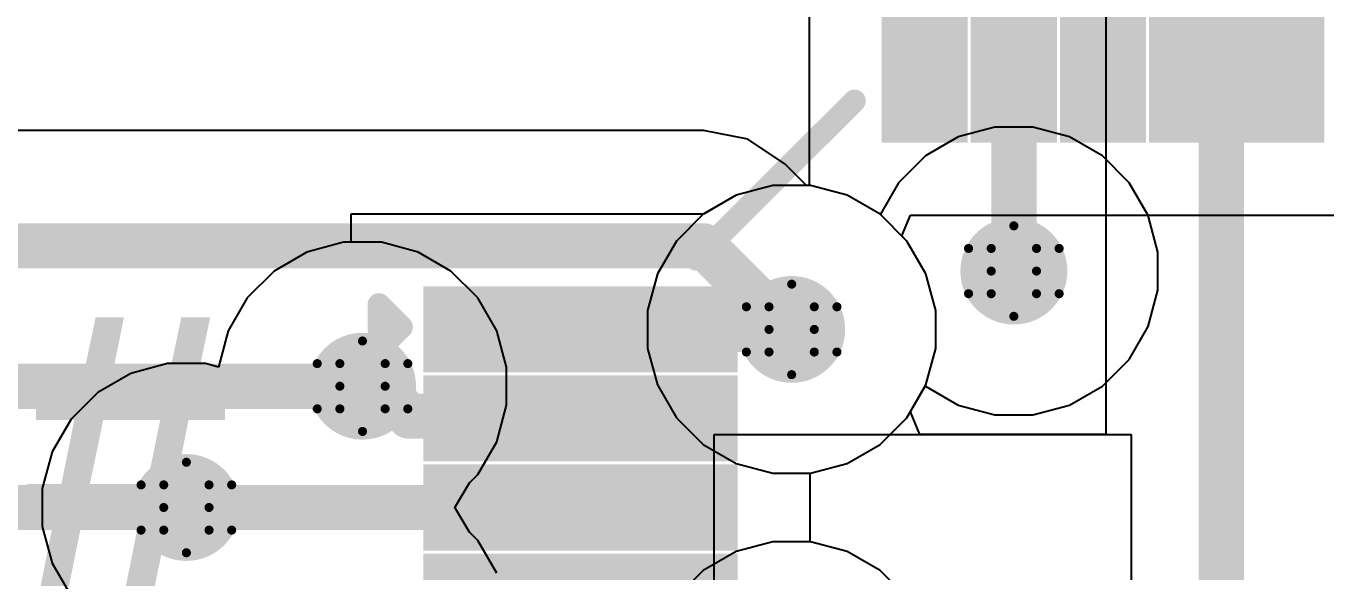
# Model space of a CAD drawing. Header units: inches. Extents: x -3 to 5437, y -3 to 5435.
# Drawn here: x 90.93 to 98.22, y 75.87 to 78.93 of the extents above; entities that cross this region are included whole.
import ezdxf

# ---------------------------------------------------------------- set-up
doc = ezdxf.new("R2010")
doc.units = ezdxf.units.IN
for name, color, linetype in [('Bottom Layer', 5, 'Continuous'), ('Drill Drawing', 1, 'Continuous'), ('GND', 16, 'Continuous'), ('PWR', 76, 'Continuous'), ('Top Layer', 1, 'Continuous'), ('Top Overlay', 2, 'Continuous'), ('Top Paste', 8, 'Continuous'), ('Top Solder', 216, 'Continuous'), ('Via Holes', 16, 'Continuous')]:
    doc.layers.add(name, color=color, linetype=linetype)
doc.styles.add('Arial_Bold', font='', dxfattribs={"height": 0.2})
doc.styles.get('Arial_Bold').set_extended_font_data('Arial', bold=True)

# ---------------------------------------------------------------- blocks, each defined once
blk = doc.blocks.new('LQFP_144_20_20__162')
at = {"layer": 'Top Layer'}
for points in [[(-8.89, 9.9), (-8.89, 11.46), (-8.61, 11.46), (-8.61, 9.9)], [(-8.39, 9.9), (-8.39, 11.46), (-8.11, 11.46), (-8.11, 9.9)], [(-7.89, 9.9), (-7.89, 11.46), (-7.61, 11.46), (-7.61, 9.9)], [(-7.39, 9.9), (-7.39, 11.46), (-7.11, 11.46), (-7.11, 9.9)], [(-6.89, 9.9), (-6.89, 11.46), (-6.61, 11.46), (-6.61, 9.9)], [(-11.46, 8.89), (-9.9, 8.89), (-9.9, 8.61), (-11.46, 8.61)], [(-11.46, 8.39), (-9.9, 8.39), (-9.9, 8.11), (-11.46, 8.11)], [(-11.46, 7.89), (-9.9, 7.89), (-9.9, 7.61), (-11.46, 7.61)]]:
    blk.add_hatch(color=1, dxfattribs=at).paths.add_polyline_path(points)
at = {"layer": 'Top Paste'}
for points in [[(-8.89, 9.9), (-8.89, 11.46), (-8.61, 11.46), (-8.61, 9.9)], [(-8.39, 9.9), (-8.39, 11.46), (-8.11, 11.46), (-8.11, 9.9)], [(-7.89, 9.9), (-7.89, 11.46), (-7.61, 11.46), (-7.61, 9.9)], [(-7.39, 9.9), (-7.39, 11.46), (-7.11, 11.46), (-7.11, 9.9)], [(-6.89, 9.9), (-6.89, 11.46), (-6.61, 11.46), (-6.61, 9.9)], [(-11.46, 8.89), (-9.9, 8.89), (-9.9, 8.61), (-11.46, 8.61)], [(-11.46, 8.39), (-9.9, 8.39), (-9.9, 8.11), (-11.46, 8.11)], [(-11.46, 7.89), (-9.9, 7.89), (-9.9, 7.61), (-11.46, 7.61)]]:
    blk.add_hatch(color=8, dxfattribs=at).paths.add_polyline_path(points)
at = {"layer": 'Top Solder'}
for points in [[(-8.9916, 9.7984), (-8.9916, 11.5616), (-8.5084, 11.5616), (-8.5084, 9.7984)], [(-8.4916, 9.7984), (-8.4916, 11.5616), (-8.0084, 11.5616), (-8.0084, 9.7984)], [(-7.9916, 9.7984), (-7.9916, 11.5616), (-7.5084, 11.5616), (-7.5084, 9.7984)], [(-7.4916, 9.7984), (-7.4916, 11.5616), (-7.0084, 11.5616), (-7.0084, 9.7984)], [(-6.9916, 9.7984), (-6.9916, 11.5616), (-6.5084, 11.5616), (-6.5084, 9.7984)], [(-11.5616, 8.9916), (-9.7984, 8.9916), (-9.7984, 8.5084), (-11.5616, 8.5084)], [(-11.5616, 8.4916), (-9.7984, 8.4916), (-9.7984, 8.0084), (-11.5616, 8.0084)], [(-11.5616, 7.9916), (-9.7984, 7.9916), (-9.7984, 7.5084), (-11.5616, 7.5084)], [(-11.5616, 7.4916), (-9.7984, 7.4916), (-9.7984, 7.0084), (-11.5616, 7.0084)]]:
    blk.add_hatch(color=216, dxfattribs=at).paths.add_polyline_path(points)
at = {"layer": 'Top Overlay'}
for points in [[(-10.033, 9.144, 0.127, 0.127, 0), (-9.144, 10.033, 0.127, 0.127, 0)], [(-11.811, 8.89, 0.127, 0.127, 0), (-11.684, 8.763, 0.127, 0.127, 0)], [(-11.811, 8.636, 0.127, 0.127, 0), (-11.811, 8.89, 0.127, 0.127, 0)], [(-11.811, 8.636, 0.127, 0.127, 0), (-11.684, 8.763, 0.127, 0.127, 0)]]:
    blk.add_lwpolyline(points, format="xyseb", dxfattribs=at)
for points in [[(-9.1758, 10.033, 0.0635, 0.0635, 1), (-9.1122, 10.033, 0.0635, 0.0635, 1)], [(-10.0648, 9.144, 0.0635, 0.0635, 1), (-10.0013, 9.144, 0.0635, 0.0635, 1)], [(-11.8428, 8.89, 0.0635, 0.0635, 1), (-11.7792, 8.89, 0.0635, 0.0635, 1)], [(-11.8428, 8.89, 0.0635, 0.0635, 1), (-11.7792, 8.89, 0.0635, 0.0635, 1)], [(-11.7157, 8.763, 0.0635, 0.0635, 1), (-11.6523, 8.763, 0.0635, 0.0635, 1)], [(-11.7157, 8.763, 0.0635, 0.0635, 1), (-11.6523, 8.763, 0.0635, 0.0635, 1)], [(-11.8428, 8.636, 0.0635, 0.0635, 1), (-11.7792, 8.636, 0.0635, 0.0635, 1)], [(-11.8428, 8.636, 0.0635, 0.0635, 1), (-11.7792, 8.636, 0.0635, 0.0635, 1)]]:
    blk.add_lwpolyline(points, format="xyseb", close=True, dxfattribs=at)

msp = doc.modelspace()

# ---------------------------------------------------------------- hatches: boundary and pattern name
at = {"layer": 'Bottom Layer'}
h = msp.add_hatch(color=5, dxfattribs=at)
edge = h.paths.add_edge_path()
edge.add_arc((96.4708, 77.5568), 0.3, 0, 360)
h = msp.add_hatch(color=5, dxfattribs=at)
edge = h.paths.add_edge_path()
edge.add_arc((95.2246, 77.2293), 0.3, 0, 360)
h = msp.add_hatch(color=5, dxfattribs=at)
edge = h.paths.add_edge_path()
edge.add_arc((92.8178, 76.9103), 0.3, 0, 360)
h = msp.add_hatch(color=5, dxfattribs=at)
edge = h.paths.add_edge_path()
edge.add_arc((91.83, 76.2293), 0.3, 0, 360)
at = {"layer": 'GND'}
h = msp.add_hatch(color=16, dxfattribs=at)
edge = h.paths.add_edge_path()
edge.add_arc((96.4708, 77.5568), 0.3, 0, 360)
h = msp.add_hatch(color=16, dxfattribs=at)
edge = h.paths.add_edge_path()
edge.add_arc((95.2246, 77.2293), 0.3, 0, 360)
h = msp.add_hatch(color=16, dxfattribs=at)
edge = h.paths.add_edge_path()
edge.add_arc((92.8178, 76.9103), 0.3, 0, 360)
h = msp.add_hatch(color=16, dxfattribs=at)
edge = h.paths.add_edge_path()
edge.add_arc((91.83, 76.2293), 0.3, 0, 360)
at = {"layer": 'PWR'}
h = msp.add_hatch(color=76, dxfattribs=at)
edge = h.paths.add_edge_path()
edge.add_arc((96.4708, 77.5568), 0.3, 0, 360)
h = msp.add_hatch(color=76, dxfattribs=at)
edge = h.paths.add_edge_path()
edge.add_arc((95.2246, 77.2293), 0.3, 0, 360)
h = msp.add_hatch(color=76, dxfattribs=at)
edge = h.paths.add_edge_path()
edge.add_arc((92.8178, 76.9103), 0.3, 0, 360)
h = msp.add_hatch(color=76, dxfattribs=at)
edge = h.paths.add_edge_path()
edge.add_arc((91.83, 76.2293), 0.3, 0, 360)
at = {"layer": 'Top Layer'}
h = msp.add_hatch(color=1, dxfattribs=at)
edge = h.paths.add_edge_path()
edge.add_arc((96.4708, 77.5568), 0.3, 0, 360)
h = msp.add_hatch(color=1, dxfattribs=at)
edge = h.paths.add_edge_path()
edge.add_arc((95.2246, 77.2293), 0.3, 0, 360)
h = msp.add_hatch(color=1, dxfattribs=at)
edge = h.paths.add_edge_path()
edge.add_arc((92.8178, 76.9103), 0.3, 0, 360)
h = msp.add_hatch(color=1, dxfattribs=at)
edge = h.paths.add_edge_path()
edge.add_arc((91.83, 76.2293), 0.3, 0, 360)
at = {"layer": 'Via Holes'}
h = msp.add_hatch(color=7, dxfattribs=at)
edge = h.paths.add_edge_path()
edge.add_arc((96.4708, 77.5568), 0.15, 0, 360)
h = msp.add_hatch(color=7, dxfattribs=at)
edge = h.paths.add_edge_path()
edge.add_arc((95.2246, 77.2293), 0.15, 0, 360)
h = msp.add_hatch(color=7, dxfattribs=at)
edge = h.paths.add_edge_path()
edge.add_arc((92.8178, 76.9103), 0.15, 0, 360)
h = msp.add_hatch(color=7, dxfattribs=at)
edge = h.paths.add_edge_path()
edge.add_arc((91.83, 76.2293), 0.15, 0, 360)

# ---------------------------------------------------------------- linework, layer by layer
at = {"layer": 'Bottom Layer'}
for p, q in [((96.9863, 88.735), (96.9863, 76.6401)), ((94.7308, 78.346), (84.8606, 78.346)), ((94.9786, 78.2968), (94.7308, 78.346)), ((95.1887, 78.1564), (94.9786, 78.2968)), ((95.3078, 78.0373), (95.1887, 78.1564)), ((95.331, 78.0373), (95.3078, 78.0373)), ((95.5365, 77.9822), (95.331, 78.0373)), ((95.7207, 77.8758), (95.5365, 77.9822)), ((95.8712, 77.7254), (95.7207, 77.8758)), ((95.9775, 77.5412), (95.8712, 77.7254)), ((96.0326, 77.3356), (95.9775, 77.5412)), ((96.0326, 77.1229), (96.0326, 77.3356)), ((95.9775, 76.9174), (96.0326, 77.1229)), ((95.8907, 76.7671), (95.9775, 76.9174)), ((95.9426, 76.6401), (95.8907, 76.7671)), ((94.7905, 75.7263), (94.7905, 76.6401)), ((94.7905, 76.6401), (97.1296, 76.6401)), ((96.9863, 76.6401), (95.9426, 76.6401)), ((97.1296, 76.6401), (97.1296, 75.7263))]:
    msp.add_line(p, q, dxfattribs=at)
for points in [[(97.6337, 74.3186, 0.254, 0.254, 0), (97.6337, 88.735, 0.254, 0.254, 0)], [(84.8606, 77.6986, 0.254, 0.254, 0), (94.7308, 77.6986, 0.254, 0.254, 0)], [(94.7308, 77.6986, 0.254, 0.254, 0), (95.2002, 77.2293, 0.254, 0.254, 0)], [(95.2002, 77.2293, 0.254, 0.254, 0), (95.2246, 77.2293, 0.254, 0.254, 0)], [(84.6829, 76.9103, 0.254, 0.254, 0), (92.8178, 76.9103, 0.254, 0.254, 0)], [(84.6126, 76.2293, 0.254, 0.254, 0), (91.83, 76.2293, 0.254, 0.254, 0)]]:
    msp.add_lwpolyline(points, format="xyseb", dxfattribs=at)
for points in [[(94.6673, 77.6986, 0.127, 0.127, 1), (94.7943, 77.6986, 0.127, 0.127, 1)], [(94.6673, 77.6986, 0.127, 0.127, 1), (94.7943, 77.6986, 0.127, 0.127, 1)], [(95.1367, 77.2293, 0.127, 0.127, 1), (95.2637, 77.2293, 0.127, 0.127, 1)], [(95.1367, 77.2293, 0.127, 0.127, 1), (95.2637, 77.2293, 0.127, 0.127, 1)], [(95.1611, 77.2293, 0.127, 0.127, 1), (95.2881, 77.2293, 0.127, 0.127, 1)], [(92.7543, 76.9103, 0.127, 0.127, 1), (92.8813, 76.9103, 0.127, 0.127, 1)], [(91.7665, 76.2293, 0.127, 0.127, 1), (91.8935, 76.2293, 0.127, 0.127, 1)]]:
    msp.add_lwpolyline(points, format="xyseb", close=True, dxfattribs=at)
at = {"layer": 'Drill Drawing'}
for points in [[(96.3438, 77.6838, 0.0508, 0.0508, 0), (96.4708, 77.8108, 0.0508, 0.0508, 0)], [(96.4708, 77.8108, 0.0508, 0.0508, 0), (96.5978, 77.6838, 0.0508, 0.0508, 0)], [(96.2168, 77.6838, 0.0508, 0.0508, 0), (96.3438, 77.5568, 0.0508, 0.0508, 0)], [(96.2168, 77.6838, 0.0508, 0.0508, 0), (96.3438, 77.6838, 0.0508, 0.0508, 0)], [(96.5978, 77.6838, 0.0508, 0.0508, 0), (96.7248, 77.6838, 0.0508, 0.0508, 0)], [(96.5978, 77.5568, 0.0508, 0.0508, 0), (96.7248, 77.6838, 0.0508, 0.0508, 0)], [(96.2168, 77.4298, 0.0508, 0.0508, 0), (96.3438, 77.5568, 0.0508, 0.0508, 0)], [(96.5978, 77.5568, 0.0508, 0.0508, 0), (96.7248, 77.4298, 0.0508, 0.0508, 0)], [(95.0976, 77.3563, 0.0508, 0.0508, 0), (95.2246, 77.4833, 0.0508, 0.0508, 0)], [(95.2246, 77.4833, 0.0508, 0.0508, 0), (95.3516, 77.3563, 0.0508, 0.0508, 0)], [(96.2168, 77.4298, 0.0508, 0.0508, 0), (96.3438, 77.4298, 0.0508, 0.0508, 0)], [(96.3438, 77.4298, 0.0508, 0.0508, 0), (96.4708, 77.3028, 0.0508, 0.0508, 0)], [(96.4708, 77.3028, 0.0508, 0.0508, 0), (96.5978, 77.4298, 0.0508, 0.0508, 0)], [(96.5978, 77.4298, 0.0508, 0.0508, 0), (96.7248, 77.4298, 0.0508, 0.0508, 0)], [(94.9706, 77.3563, 0.0508, 0.0508, 0), (95.0976, 77.2293, 0.0508, 0.0508, 0)], [(94.9706, 77.3563, 0.0508, 0.0508, 0), (95.0976, 77.3563, 0.0508, 0.0508, 0)], [(95.3516, 77.3563, 0.0508, 0.0508, 0), (95.4786, 77.3563, 0.0508, 0.0508, 0)], [(95.3516, 77.2293, 0.0508, 0.0508, 0), (95.4786, 77.3563, 0.0508, 0.0508, 0)], [(94.9706, 77.1023, 0.0508, 0.0508, 0), (95.0976, 77.2293, 0.0508, 0.0508, 0)], [(95.3516, 77.2293, 0.0508, 0.0508, 0), (95.4786, 77.1023, 0.0508, 0.0508, 0)], [(92.6908, 77.0373, 0.0508, 0.0508, 0), (92.8178, 77.1643, 0.0508, 0.0508, 0)], [(92.8178, 77.1643, 0.0508, 0.0508, 0), (92.9448, 77.0373, 0.0508, 0.0508, 0)], [(94.9706, 77.1023, 0.0508, 0.0508, 0), (95.0976, 77.1023, 0.0508, 0.0508, 0)], [(95.0976, 77.1023, 0.0508, 0.0508, 0), (95.2246, 76.9753, 0.0508, 0.0508, 0)], [(95.2246, 76.9753, 0.0508, 0.0508, 0), (95.3516, 77.1023, 0.0508, 0.0508, 0)], [(95.3516, 77.1023, 0.0508, 0.0508, 0), (95.4786, 77.1023, 0.0508, 0.0508, 0)], [(92.5638, 77.0373, 0.0508, 0.0508, 0), (92.6908, 76.9103, 0.0508, 0.0508, 0)], [(92.5638, 77.0373, 0.0508, 0.0508, 0), (92.6908, 77.0373, 0.0508, 0.0508, 0)], [(92.9448, 77.0373, 0.0508, 0.0508, 0), (93.0718, 77.0373, 0.0508, 0.0508, 0)], [(92.9448, 76.9103, 0.0508, 0.0508, 0), (93.0718, 77.0373, 0.0508, 0.0508, 0)], [(92.5638, 76.7833, 0.0508, 0.0508, 0), (92.6908, 76.9103, 0.0508, 0.0508, 0)], [(92.9448, 76.9103, 0.0508, 0.0508, 0), (93.0718, 76.7833, 0.0508, 0.0508, 0)], [(92.5638, 76.7833, 0.0508, 0.0508, 0), (92.6908, 76.7833, 0.0508, 0.0508, 0)], [(92.6908, 76.7833, 0.0508, 0.0508, 0), (92.8178, 76.6563, 0.0508, 0.0508, 0)], [(92.8178, 76.6563, 0.0508, 0.0508, 0), (92.9448, 76.7833, 0.0508, 0.0508, 0)], [(92.9448, 76.7833, 0.0508, 0.0508, 0), (93.0718, 76.7833, 0.0508, 0.0508, 0)], [(91.703, 76.3563, 0.0508, 0.0508, 0), (91.83, 76.4833, 0.0508, 0.0508, 0)], [(91.83, 76.4833, 0.0508, 0.0508, 0), (91.957, 76.3563, 0.0508, 0.0508, 0)], [(91.576, 76.3563, 0.0508, 0.0508, 0), (91.703, 76.2293, 0.0508, 0.0508, 0)], [(91.576, 76.3563, 0.0508, 0.0508, 0), (91.703, 76.3563, 0.0508, 0.0508, 0)], [(91.957, 76.3563, 0.0508, 0.0508, 0), (92.084, 76.3563, 0.0508, 0.0508, 0)], [(91.957, 76.2293, 0.0508, 0.0508, 0), (92.084, 76.3563, 0.0508, 0.0508, 0)], [(91.576, 76.1023, 0.0508, 0.0508, 0), (91.703, 76.2293, 0.0508, 0.0508, 0)], [(91.957, 76.2293, 0.0508, 0.0508, 0), (92.084, 76.1023, 0.0508, 0.0508, 0)], [(91.576, 76.1023, 0.0508, 0.0508, 0), (91.703, 76.1023, 0.0508, 0.0508, 0)], [(91.703, 76.1023, 0.0508, 0.0508, 0), (91.83, 75.9753, 0.0508, 0.0508, 0)], [(91.83, 75.9753, 0.0508, 0.0508, 0), (91.957, 76.1023, 0.0508, 0.0508, 0)], [(91.957, 76.1023, 0.0508, 0.0508, 0), (92.084, 76.1023, 0.0508, 0.0508, 0)]]:
    msp.add_lwpolyline(points, format="xyseb", dxfattribs=at)
for points in [[(96.4581, 77.8108, 0.0254, 0.0254, 1), (96.4835, 77.8108, 0.0254, 0.0254, 1)], [(96.4581, 77.8108, 0.0254, 0.0254, 1), (96.4835, 77.8108, 0.0254, 0.0254, 1)], [(96.2041, 77.6838, 0.0254, 0.0254, 1), (96.2295, 77.6838, 0.0254, 0.0254, 1)], [(96.2041, 77.6838, 0.0254, 0.0254, 1), (96.2295, 77.6838, 0.0254, 0.0254, 1)], [(96.3311, 77.6838, 0.0254, 0.0254, 1), (96.3565, 77.6838, 0.0254, 0.0254, 1)], [(96.3311, 77.6838, 0.0254, 0.0254, 1), (96.3565, 77.6838, 0.0254, 0.0254, 1)], [(96.5851, 77.6838, 0.0254, 0.0254, 1), (96.6105, 77.6838, 0.0254, 0.0254, 1)], [(96.5851, 77.6838, 0.0254, 0.0254, 1), (96.6105, 77.6838, 0.0254, 0.0254, 1)], [(96.7121, 77.6838, 0.0254, 0.0254, 1), (96.7375, 77.6838, 0.0254, 0.0254, 1)], [(96.7121, 77.6838, 0.0254, 0.0254, 1), (96.7375, 77.6838, 0.0254, 0.0254, 1)], [(96.3311, 77.5568, 0.0254, 0.0254, 1), (96.3565, 77.5568, 0.0254, 0.0254, 1)], [(96.3311, 77.5568, 0.0254, 0.0254, 1), (96.3565, 77.5568, 0.0254, 0.0254, 1)], [(96.5851, 77.5568, 0.0254, 0.0254, 1), (96.6105, 77.5568, 0.0254, 0.0254, 1)], [(96.5851, 77.5568, 0.0254, 0.0254, 1), (96.6105, 77.5568, 0.0254, 0.0254, 1)], [(95.2119, 77.4833, 0.0254, 0.0254, 1), (95.2373, 77.4833, 0.0254, 0.0254, 1)], [(95.2119, 77.4833, 0.0254, 0.0254, 1), (95.2373, 77.4833, 0.0254, 0.0254, 1)], [(96.2041, 77.4298, 0.0254, 0.0254, 1), (96.2295, 77.4298, 0.0254, 0.0254, 1)], [(96.2041, 77.4298, 0.0254, 0.0254, 1), (96.2295, 77.4298, 0.0254, 0.0254, 1)], [(96.3311, 77.4298, 0.0254, 0.0254, 1), (96.3565, 77.4298, 0.0254, 0.0254, 1)], [(96.3311, 77.4298, 0.0254, 0.0254, 1), (96.3565, 77.4298, 0.0254, 0.0254, 1)], [(96.5851, 77.4298, 0.0254, 0.0254, 1), (96.6105, 77.4298, 0.0254, 0.0254, 1)], [(96.5851, 77.4298, 0.0254, 0.0254, 1), (96.6105, 77.4298, 0.0254, 0.0254, 1)], [(96.7121, 77.4298, 0.0254, 0.0254, 1), (96.7375, 77.4298, 0.0254, 0.0254, 1)], [(96.7121, 77.4298, 0.0254, 0.0254, 1), (96.7375, 77.4298, 0.0254, 0.0254, 1)], [(94.9579, 77.3563, 0.0254, 0.0254, 1), (94.9833, 77.3563, 0.0254, 0.0254, 1)], [(94.9579, 77.3563, 0.0254, 0.0254, 1), (94.9833, 77.3563, 0.0254, 0.0254, 1)], [(95.0849, 77.3563, 0.0254, 0.0254, 1), (95.1103, 77.3563, 0.0254, 0.0254, 1)], [(95.0849, 77.3563, 0.0254, 0.0254, 1), (95.1103, 77.3563, 0.0254, 0.0254, 1)], [(95.3389, 77.3563, 0.0254, 0.0254, 1), (95.3643, 77.3563, 0.0254, 0.0254, 1)], [(95.3389, 77.3563, 0.0254, 0.0254, 1), (95.3643, 77.3563, 0.0254, 0.0254, 1)], [(95.4659, 77.3563, 0.0254, 0.0254, 1), (95.4913, 77.3563, 0.0254, 0.0254, 1)], [(95.4659, 77.3563, 0.0254, 0.0254, 1), (95.4913, 77.3563, 0.0254, 0.0254, 1)], [(96.4581, 77.3028, 0.0254, 0.0254, 1), (96.4835, 77.3028, 0.0254, 0.0254, 1)], [(96.4581, 77.3028, 0.0254, 0.0254, 1), (96.4835, 77.3028, 0.0254, 0.0254, 1)], [(95.0849, 77.2293, 0.0254, 0.0254, 1), (95.1103, 77.2293, 0.0254, 0.0254, 1)], [(95.0849, 77.2293, 0.0254, 0.0254, 1), (95.1103, 77.2293, 0.0254, 0.0254, 1)], [(95.3389, 77.2293, 0.0254, 0.0254, 1), (95.3643, 77.2293, 0.0254, 0.0254, 1)], [(95.3389, 77.2293, 0.0254, 0.0254, 1), (95.3643, 77.2293, 0.0254, 0.0254, 1)], [(92.8051, 77.1643, 0.0254, 0.0254, 1), (92.8305, 77.1643, 0.0254, 0.0254, 1)], [(92.8051, 77.1643, 0.0254, 0.0254, 1), (92.8305, 77.1643, 0.0254, 0.0254, 1)], [(94.9579, 77.1023, 0.0254, 0.0254, 1), (94.9833, 77.1023, 0.0254, 0.0254, 1)], [(94.9579, 77.1023, 0.0254, 0.0254, 1), (94.9833, 77.1023, 0.0254, 0.0254, 1)], [(95.0849, 77.1023, 0.0254, 0.0254, 1), (95.1103, 77.1023, 0.0254, 0.0254, 1)], [(95.0849, 77.1023, 0.0254, 0.0254, 1), (95.1103, 77.1023, 0.0254, 0.0254, 1)], [(95.3389, 77.1023, 0.0254, 0.0254, 1), (95.3643, 77.1023, 0.0254, 0.0254, 1)], [(95.3389, 77.1023, 0.0254, 0.0254, 1), (95.3643, 77.1023, 0.0254, 0.0254, 1)], [(95.4659, 77.1023, 0.0254, 0.0254, 1), (95.4913, 77.1023, 0.0254, 0.0254, 1)], [(95.4659, 77.1023, 0.0254, 0.0254, 1), (95.4913, 77.1023, 0.0254, 0.0254, 1)], [(92.5511, 77.0373, 0.0254, 0.0254, 1), (92.5765, 77.0373, 0.0254, 0.0254, 1)], [(92.5511, 77.0373, 0.0254, 0.0254, 1), (92.5765, 77.0373, 0.0254, 0.0254, 1)], [(92.6781, 77.0373, 0.0254, 0.0254, 1), (92.7035, 77.0373, 0.0254, 0.0254, 1)], [(92.6781, 77.0373, 0.0254, 0.0254, 1), (92.7035, 77.0373, 0.0254, 0.0254, 1)], [(92.9321, 77.0373, 0.0254, 0.0254, 1), (92.9575, 77.0373, 0.0254, 0.0254, 1)], [(92.9321, 77.0373, 0.0254, 0.0254, 1), (92.9575, 77.0373, 0.0254, 0.0254, 1)], [(93.0591, 77.0373, 0.0254, 0.0254, 1), (93.0845, 77.0373, 0.0254, 0.0254, 1)], [(93.0591, 77.0373, 0.0254, 0.0254, 1), (93.0845, 77.0373, 0.0254, 0.0254, 1)], [(95.2119, 76.9753, 0.0254, 0.0254, 1), (95.2373, 76.9753, 0.0254, 0.0254, 1)], [(95.2119, 76.9753, 0.0254, 0.0254, 1), (95.2373, 76.9753, 0.0254, 0.0254, 1)], [(92.6781, 76.9103, 0.0254, 0.0254, 1), (92.7035, 76.9103, 0.0254, 0.0254, 1)], [(92.6781, 76.9103, 0.0254, 0.0254, 1), (92.7035, 76.9103, 0.0254, 0.0254, 1)], [(92.9321, 76.9103, 0.0254, 0.0254, 1), (92.9575, 76.9103, 0.0254, 0.0254, 1)], [(92.9321, 76.9103, 0.0254, 0.0254, 1), (92.9575, 76.9103, 0.0254, 0.0254, 1)], [(92.5511, 76.7833, 0.0254, 0.0254, 1), (92.5765, 76.7833, 0.0254, 0.0254, 1)], [(92.5511, 76.7833, 0.0254, 0.0254, 1), (92.5765, 76.7833, 0.0254, 0.0254, 1)], [(92.6781, 76.7833, 0.0254, 0.0254, 1), (92.7035, 76.7833, 0.0254, 0.0254, 1)], [(92.6781, 76.7833, 0.0254, 0.0254, 1), (92.7035, 76.7833, 0.0254, 0.0254, 1)], [(92.9321, 76.7833, 0.0254, 0.0254, 1), (92.9575, 76.7833, 0.0254, 0.0254, 1)], [(92.9321, 76.7833, 0.0254, 0.0254, 1), (92.9575, 76.7833, 0.0254, 0.0254, 1)], [(93.0591, 76.7833, 0.0254, 0.0254, 1), (93.0845, 76.7833, 0.0254, 0.0254, 1)], [(93.0591, 76.7833, 0.0254, 0.0254, 1), (93.0845, 76.7833, 0.0254, 0.0254, 1)], [(92.8051, 76.6563, 0.0254, 0.0254, 1), (92.8305, 76.6563, 0.0254, 0.0254, 1)], [(92.8051, 76.6563, 0.0254, 0.0254, 1), (92.8305, 76.6563, 0.0254, 0.0254, 1)], [(91.8173, 76.4833, 0.0254, 0.0254, 1), (91.8427, 76.4833, 0.0254, 0.0254, 1)], [(91.8173, 76.4833, 0.0254, 0.0254, 1), (91.8427, 76.4833, 0.0254, 0.0254, 1)], [(91.5633, 76.3563, 0.0254, 0.0254, 1), (91.5887, 76.3563, 0.0254, 0.0254, 1)], [(91.5633, 76.3563, 0.0254, 0.0254, 1), (91.5887, 76.3563, 0.0254, 0.0254, 1)], [(91.6903, 76.3563, 0.0254, 0.0254, 1), (91.7157, 76.3563, 0.0254, 0.0254, 1)], [(91.6903, 76.3563, 0.0254, 0.0254, 1), (91.7157, 76.3563, 0.0254, 0.0254, 1)], [(91.9443, 76.3563, 0.0254, 0.0254, 1), (91.9697, 76.3563, 0.0254, 0.0254, 1)], [(91.9443, 76.3563, 0.0254, 0.0254, 1), (91.9697, 76.3563, 0.0254, 0.0254, 1)], [(92.0713, 76.3563, 0.0254, 0.0254, 1), (92.0967, 76.3563, 0.0254, 0.0254, 1)], [(92.0713, 76.3563, 0.0254, 0.0254, 1), (92.0967, 76.3563, 0.0254, 0.0254, 1)], [(91.6903, 76.2293, 0.0254, 0.0254, 1), (91.7157, 76.2293, 0.0254, 0.0254, 1)], [(91.6903, 76.2293, 0.0254, 0.0254, 1), (91.7157, 76.2293, 0.0254, 0.0254, 1)], [(91.9443, 76.2293, 0.0254, 0.0254, 1), (91.9697, 76.2293, 0.0254, 0.0254, 1)], [(91.9443, 76.2293, 0.0254, 0.0254, 1), (91.9697, 76.2293, 0.0254, 0.0254, 1)], [(91.5633, 76.1023, 0.0254, 0.0254, 1), (91.5887, 76.1023, 0.0254, 0.0254, 1)], [(91.5633, 76.1023, 0.0254, 0.0254, 1), (91.5887, 76.1023, 0.0254, 0.0254, 1)], [(91.6903, 76.1023, 0.0254, 0.0254, 1), (91.7157, 76.1023, 0.0254, 0.0254, 1)], [(91.6903, 76.1023, 0.0254, 0.0254, 1), (91.7157, 76.1023, 0.0254, 0.0254, 1)], [(91.9443, 76.1023, 0.0254, 0.0254, 1), (91.9697, 76.1023, 0.0254, 0.0254, 1)], [(91.9443, 76.1023, 0.0254, 0.0254, 1), (91.9697, 76.1023, 0.0254, 0.0254, 1)], [(92.0713, 76.1023, 0.0254, 0.0254, 1), (92.0967, 76.1023, 0.0254, 0.0254, 1)], [(92.0713, 76.1023, 0.0254, 0.0254, 1), (92.0967, 76.1023, 0.0254, 0.0254, 1)], [(91.8173, 75.9753, 0.0254, 0.0254, 1), (91.8427, 75.9753, 0.0254, 0.0254, 1)], [(91.8173, 75.9753, 0.0254, 0.0254, 1), (91.8427, 75.9753, 0.0254, 0.0254, 1)]]:
    msp.add_lwpolyline(points, format="xyseb", close=True, dxfattribs=at)
at = {"layer": 'GND'}
for p, q in [((95.1182, 78.0373), (94.9127, 77.9822)), ((95.331, 78.0373), (95.1182, 78.0373)), ((95.5365, 77.9822), (95.331, 78.0373)), ((94.9127, 77.9822), (94.7285, 77.8758)), ((95.7207, 77.8758), (95.5365, 77.9822)), ((94.7285, 77.8758), (94.578, 77.7254)), ((95.8712, 77.7254), (95.7207, 77.8758)), ((94.578, 77.7254), (94.4717, 77.5412)), ((95.9775, 77.5412), (95.8712, 77.7254)), ((92.506, 77.6632), (92.3217, 77.5568)), ((92.7115, 77.7183), (92.506, 77.6632)), ((92.9242, 77.7183), (92.7115, 77.7183)), ((93.1297, 77.6632), (92.9242, 77.7183)), ((93.314, 77.5568), (93.1297, 77.6632)), ((92.3217, 77.5568), (92.1713, 77.4064)), ((93.4644, 77.4064), (93.314, 77.5568)), ((94.4717, 77.5412), (94.4166, 77.3356)), ((96.0326, 77.3356), (95.9775, 77.5412)), ((92.1713, 77.4064), (92.0649, 77.2221)), ((93.5708, 77.2221), (93.4644, 77.4064)), ((94.4166, 77.3356), (94.4166, 77.1229)), ((96.0326, 77.1229), (96.0326, 77.3356)), ((92.0649, 77.2221), (92.0101, 77.0175)), ((93.6258, 77.0166), (93.5708, 77.2221)), ((94.4166, 77.1229), (94.4717, 76.9174)), ((95.9775, 76.9174), (96.0326, 77.1229)), ((91.7237, 77.0373), (91.5182, 76.9822)), ((91.9364, 77.0373), (91.7237, 77.0373)), ((92.0101, 77.0175), (91.9364, 77.0373)), ((93.6258, 76.8039), (93.6258, 77.0166)), ((91.5182, 76.9822), (91.3339, 76.8758)), ((91.3339, 76.8758), (91.1835, 76.7254)), ((94.4717, 76.9174), (94.578, 76.7332)), ((95.8712, 76.7332), (95.9775, 76.9174)), ((93.5708, 76.5984), (93.6258, 76.8039)), ((91.1835, 76.7254), (91.0771, 76.5411)), ((94.578, 76.7332), (94.7285, 76.5827)), ((95.7207, 76.5827), (95.8712, 76.7332)), ((93.4644, 76.4141), (93.5708, 76.5984)), ((94.7285, 76.5827), (94.9127, 76.4763)), ((95.5365, 76.4763), (95.7207, 76.5827)), ((91.0771, 76.5411), (91.022, 76.3356)), ((93.4179, 76.3677), (93.4644, 76.4141)), ((94.9127, 76.4763), (95.1182, 76.4213)), ((95.1182, 76.4213), (95.331, 76.4213)), ((95.331, 76.4213), (95.5365, 76.4763)), ((91.022, 76.3356), (91.022, 76.1229)), ((93.3347, 76.2293), (93.4179, 76.3677)), ((93.4179, 76.0908), (93.3347, 76.2293)), ((91.022, 76.1229), (91.0771, 75.9174)), ((93.4644, 76.0444), (93.4179, 76.0908)), ((93.5708, 75.8602), (93.4644, 76.0444)), ((94.9127, 75.9822), (94.7285, 75.8758)), ((95.1182, 76.0373), (94.9127, 75.9822)), ((95.331, 76.0373), (95.1182, 76.0373)), ((95.5365, 75.9822), (95.331, 76.0373)), ((95.7207, 75.8758), (95.5365, 75.9822)), ((91.0771, 75.9174), (91.1835, 75.7332)), ((94.7285, 75.8758), (94.578, 75.7254)), ((95.8712, 75.7254), (95.7207, 75.8758))]:
    msp.add_line(p, q, dxfattribs=at)
at = {"layer": 'PWR'}
for p, q in [((96.159, 78.3098), (95.9747, 78.2034)), ((96.3645, 78.3648), (96.159, 78.3098)), ((96.5772, 78.3648), (96.3645, 78.3648)), ((96.7827, 78.3098), (96.5772, 78.3648)), ((96.967, 78.2034), (96.7827, 78.3098)), ((95.9747, 78.2034), (95.8243, 78.053)), ((97.1174, 78.053), (96.967, 78.2034)), ((95.1182, 78.0373), (94.9127, 77.9822)), ((95.331, 78.0373), (95.1182, 78.0373)), ((95.5365, 77.9822), (95.331, 78.0373)), ((95.8243, 78.053), (95.7221, 77.876)), ((97.2238, 77.8687), (97.1174, 78.053)), ((94.9127, 77.9822), (94.7285, 77.8758)), ((95.7207, 77.8758), (95.5365, 77.9822)), ((94.7285, 77.8758), (94.578, 77.7254)), ((95.7221, 77.876), (95.7207, 77.8758)), ((97.2788, 77.6632), (97.2238, 77.8687)), ((94.578, 77.7254), (94.4717, 77.5412)), ((92.506, 77.6632), (92.3217, 77.5568)), ((92.7115, 77.7183), (92.506, 77.6632)), ((92.9242, 77.7183), (92.7115, 77.7183)), ((93.1297, 77.6632), (92.9242, 77.7183)), ((93.314, 77.5568), (93.1297, 77.6632)), ((97.2788, 77.4505), (97.2788, 77.6632)), ((92.3217, 77.5568), (92.1713, 77.4064)), ((93.4644, 77.4064), (93.314, 77.5568)), ((94.4717, 77.5412), (94.4166, 77.3356)), ((97.2238, 77.245), (97.2788, 77.4505)), ((92.1713, 77.4064), (92.0649, 77.2221)), ((93.5708, 77.2221), (93.4644, 77.4064)), ((94.4166, 77.3356), (94.4166, 77.1229)), ((92.0649, 77.2221), (92.0101, 77.0175)), ((93.6258, 77.0166), (93.5708, 77.2221)), ((97.1174, 77.0607), (97.2238, 77.245)), ((94.4166, 77.1229), (94.4717, 76.9174)), ((91.7237, 77.0373), (91.5182, 76.9822)), ((91.9364, 77.0373), (91.7237, 77.0373)), ((92.0101, 77.0175), (91.9364, 77.0373)), ((93.6258, 76.8039), (93.6258, 77.0166)), ((96.967, 76.9103), (97.1174, 77.0607)), ((91.5182, 76.9822), (91.3339, 76.8758)), ((91.3339, 76.8758), (91.1835, 76.7254)), ((94.4717, 76.9174), (94.578, 76.7332)), ((95.8712, 76.7332), (95.9733, 76.9101)), ((95.9733, 76.9101), (95.9747, 76.9103)), ((95.9747, 76.9103), (96.159, 76.8039)), ((96.7827, 76.8039), (96.967, 76.9103)), ((93.5708, 76.5984), (93.6258, 76.8039)), ((96.159, 76.8039), (96.3645, 76.7488)), ((96.5772, 76.7488), (96.7827, 76.8039)), ((91.1835, 76.7254), (91.0771, 76.5411)), ((94.578, 76.7332), (94.7285, 76.5827)), ((95.7207, 76.5827), (95.8712, 76.7332)), ((96.3645, 76.7488), (96.5772, 76.7488)), ((93.4644, 76.4141), (93.5708, 76.5984)), ((94.7285, 76.5827), (94.9127, 76.4763)), ((95.5365, 76.4763), (95.7207, 76.5827)), ((91.0771, 76.5411), (91.022, 76.3356)), ((93.4179, 76.3677), (93.4644, 76.4141)), ((94.9127, 76.4763), (95.1182, 76.4213)), ((95.1182, 76.4213), (95.331, 76.4213)), ((95.331, 76.4213), (95.5365, 76.4763)), ((91.022, 76.3356), (91.022, 76.1229)), ((93.3347, 76.2293), (93.4179, 76.3677)), ((93.4179, 76.0908), (93.3347, 76.2293)), ((91.022, 76.1229), (91.0771, 75.9174)), ((93.4644, 76.0444), (93.4179, 76.0908)), ((93.5708, 75.8602), (93.4644, 76.0444)), ((94.9127, 75.9822), (94.7285, 75.8758)), ((95.1182, 76.0373), (94.9127, 75.9822)), ((95.331, 76.0373), (95.1182, 76.0373)), ((95.5365, 75.9822), (95.331, 76.0373)), ((95.7207, 75.8758), (95.5365, 75.9822)), ((91.0771, 75.9174), (91.1835, 75.7332)), ((94.7285, 75.8758), (94.578, 75.7254)), ((95.8712, 75.7254), (95.7207, 75.8758))]:
    msp.add_line(p, q, dxfattribs=at)
at = {"layer": 'Top Layer'}
for p, q in [((95.3228, 79.8692), (95.3228, 78.0373)), ((95.1182, 78.0373), (94.9127, 77.9822)), ((95.3228, 78.0373), (95.1182, 78.0373)), ((94.9127, 77.9822), (94.731, 77.8773)), ((94.731, 77.8773), (92.7528, 77.8773)), ((92.7528, 77.8773), (92.7528, 77.7183)), ((95.8426, 77.7539), (95.8912, 77.8713)), ((95.8912, 77.8713), (98.8212, 77.8713)), ((95.8712, 77.7254), (95.8426, 77.7539)), ((95.9775, 77.5412), (95.8712, 77.7254)), ((92.506, 77.6632), (92.3217, 77.5568)), ((92.7115, 77.7183), (92.506, 77.6632)), ((92.7528, 77.7183), (92.7115, 77.7183)), ((92.3217, 77.5568), (92.1713, 77.4064)), ((96.0326, 77.3356), (95.9775, 77.5412)), ((92.1713, 77.4064), (92.0649, 77.2221)), ((96.0326, 77.1229), (96.0326, 77.3356)), ((92.0649, 77.2221), (92.0101, 77.0175)), ((95.9775, 76.9174), (96.0326, 77.1229)), ((91.7237, 77.0373), (91.5182, 76.9822)), ((91.9364, 77.0373), (91.7237, 77.0373)), ((92.0101, 77.0175), (91.9364, 77.0373)), ((91.5182, 76.9822), (91.3339, 76.8758)), ((91.3339, 76.8758), (91.1835, 76.7254)), ((95.8712, 76.7332), (95.9775, 76.9174)), ((91.1835, 76.7254), (91.0771, 76.5411)), ((95.7207, 76.5827), (95.8712, 76.7332)), ((95.5365, 76.4763), (95.7207, 76.5827)), ((91.0771, 76.5411), (91.022, 76.3356)), ((95.3288, 76.0373), (95.3288, 76.4213)), ((95.3288, 76.4213), (95.331, 76.4213)), ((95.331, 76.4213), (95.5365, 76.4763)), ((91.022, 76.3356), (91.022, 76.1229)), ((91.022, 76.1229), (91.0771, 75.9174)), ((95.331, 76.0373), (95.3288, 76.0373)), ((95.5365, 75.9822), (95.331, 76.0373)), ((95.7207, 75.8758), (95.5365, 75.9822)), ((91.0771, 75.9174), (91.1835, 75.7332)), ((95.8712, 75.7254), (95.7207, 75.8758))]:
    msp.add_line(p, q, dxfattribs=at)
for points in [[(96.4708, 77.5568, 0.254, 0.254, 0), (96.4708, 79.1593, 0.254, 0.254, 0)], [(94.0408, 77.2293, 0.254, 0.254, 0), (95.2246, 77.2293, 0.254, 0.254, 0)], [(92.8178, 76.9103, 0.254, 0.254, 0), (92.9115, 76.9103, 0.254, 0.254, 0)], [(92.9115, 76.9103, 0.254, 0.254, 0), (93.0795, 76.7423, 0.254, 0.254, 0)], [(93.0795, 76.7423, 0.254, 0.254, 0), (94.0278, 76.7423, 0.254, 0.254, 0)], [(94.0278, 76.7423, 0.254, 0.254, 0), (94.0408, 76.7293, 0.254, 0.254, 0)], [(91.83, 76.2293, 0.254, 0.254, 0), (94.0408, 76.2293, 0.254, 0.254, 0)]]:
    msp.add_lwpolyline(points, format="xyseb", dxfattribs=at)
for points in [[(96.4073, 77.5568, 0.127, 0.127, 1), (96.5343, 77.5568, 0.127, 0.127, 1)], [(93.9773, 77.2293, 0.127, 0.127, 1), (94.1043, 77.2293, 0.127, 0.127, 1)], [(95.1611, 77.2293, 0.127, 0.127, 1), (95.2881, 77.2293, 0.127, 0.127, 1)], [(92.7543, 76.9103, 0.127, 0.127, 1), (92.8813, 76.9103, 0.127, 0.127, 1)], [(92.848, 76.9103, 0.127, 0.127, 1), (92.975, 76.9103, 0.127, 0.127, 1)], [(92.848, 76.9103, 0.127, 0.127, 1), (92.975, 76.9103, 0.127, 0.127, 1)], [(93.016, 76.7423, 0.127, 0.127, 1), (93.143, 76.7423, 0.127, 0.127, 1)], [(93.016, 76.7423, 0.127, 0.127, 1), (93.143, 76.7423, 0.127, 0.127, 1)], [(93.9643, 76.7423, 0.127, 0.127, 1), (94.0913, 76.7423, 0.127, 0.127, 1)], [(93.9643, 76.7423, 0.127, 0.127, 1), (94.0913, 76.7423, 0.127, 0.127, 1)], [(93.9773, 76.7293, 0.127, 0.127, 1), (94.1043, 76.7293, 0.127, 0.127, 1)], [(91.7665, 76.2293, 0.127, 0.127, 1), (91.8935, 76.2293, 0.127, 0.127, 1)], [(93.9773, 76.2293, 0.127, 0.127, 1), (94.1043, 76.2293, 0.127, 0.127, 1)]]:
    msp.add_lwpolyline(points, format="xyseb", close=True, dxfattribs=at)

# ---------------------------------------------------------------- block references
msp.add_blockref('LQFP_144_20_20__162', (104.7208, 68.4793))

# ---------------------------------------------------------------- texts
at = {"layer": 'Top Overlay', "style": 'Arial_Bold'}
msp.add_text('#', height=1.524, dxfattribs=at).set_placement((90.8971, 75.7884))

doc.saveas('drawing.dxf')
